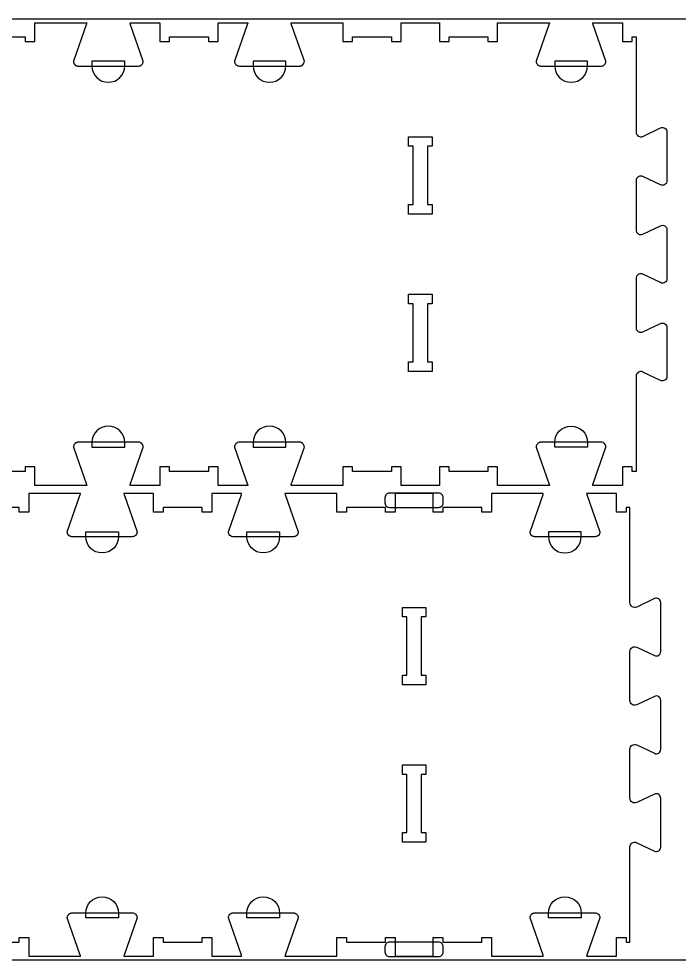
# Model space of a CAD drawing. Extents: x 0 to 4485, y 0 to 10771.
# Drawn here: x 1592 to 2448, y 5669 to 6889 of the extents above; entities that cross this region are included whole.
import ezdxf

# ---------------------------------------------------------------- set-up
doc = ezdxf.new("R2010")
doc.units = 0
for name, color, linetype in [('0_SHEET_SPRUCEPLY_2440X122', 1, 'CONTINUOUS'), ('3_ANYTOOL_CUTTHROUGH_INSID', 4, 'CONTINUOUS'), ('4_ANYTOOL_CUTTHROUGH_OUTSI', 5, 'CONTINUOUS'), ('5_ANYTOOL_HALF_MILL_9MM_IN', 3, 'CONTINUOUS')]:
    doc.layers.add(name, color=color, linetype=linetype)

msp = doc.modelspace()

# ---------------------------------------------------------------- linework, layer by layer
at = {"layer": '0_SHEET_SPRUCEPLY_2440X122'}
msp.add_lwpolyline([(2737.9, 6889.4), (2737.9, 5669.4), (297.9, 5669.4), (297.9, 6889.4)], close=True, dxfattribs=at)
at = {"layer": '3_ANYTOOL_CUTTHROUGH_INSID', "color": 4}
for points in [[(2097.2, 6736.7), (2127.5, 6736.7), (2127.5, 6724.2), (2121.5, 6724.2), (2121.5, 6648.7), (2127.5, 6648.7), (2127.5, 6636.2), (2097, 6636.2), (2097, 6648.7), (2103, 6648.7), (2103, 6724.2), (2097, 6724.2), (2097, 6736.7)], [(2127.2, 6432.2), (2097, 6432.2), (2097, 6444.7), (2103, 6444.7), (2103, 6520.2), (2097, 6520.2), (2097, 6532.7), (2127.5, 6532.7), (2127.5, 6520.2), (2121.5, 6520.2), (2121.5, 6444.7), (2127.5, 6444.7), (2127.5, 6432.2)], [(2119.5, 6126.4), (2119.5, 6114.2), (2113.5, 6114.2), (2113.5, 6038.7), (2119.5, 6038.7), (2119.5, 6026.2), (2089, 6026.2), (2089, 6038.7), (2095, 6038.7), (2095, 6114.2), (2089, 6114.2), (2089, 6126.7), (2119.5, 6126.7)], [(2089, 5822.4), (2089, 5834.7), (2095, 5834.7), (2095, 5910.2), (2089, 5910.2), (2089, 5922.7), (2119.5, 5922.7), (2119.5, 5910.2), (2113.5, 5910.2), (2113.5, 5834.7), (2119.5, 5834.7), (2119.5, 5822.2), (2089, 5822.2)]]:
    msp.add_lwpolyline(points, close=True, dxfattribs=at)
at = {"layer": '4_ANYTOOL_CUTTHROUGH_OUTSI', "color": 5}
for points in [[(1549.5, 6866.2), (1600, 6866.2), (1600, 6860.2), (1612.5, 6860.2), (1612.5, 6884.2), (1662.2, 6884.2), (1679.7, 6884.2), (1679.7, 6884.2, -0.061485), (1679.4, 6882.8), (1662.5, 6834.5), (1662.5, 6834.5), (1662.5, 6834.4), (1662.5, 6834.4, 0.198912), (1664.4, 6830), (1664.5, 6829.9), (1664.6, 6829.8), (1664.7, 6829.7), (1664.8, 6829.6), (1664.9, 6829.5), (1665.1, 6829.4), (1665.2, 6829.3), (1665.3, 6829.2), (1665.4, 6829.1), (1665.6, 6829.1), (1665.7, 6829), (1665.8, 6828.9), (1666, 6828.8), (1666.1, 6828.8), (1666.2, 6828.7), (1666.4, 6828.6), (1666.5, 6828.6), (1666.7, 6828.5), (1666.8, 6828.5), (1667, 6828.4), (1667.1, 6828.4), (1667.3, 6828.4), (1667.4, 6828.3), (1667.6, 6828.3), (1667.7, 6828.3), (1667.9, 6828.2), (1668, 6828.2), (1668.2, 6828.2), (1668.3, 6828.2), (1668.5, 6828.2), (1668.6, 6828.2), (1668.8, 6828.2), (1746.8, 6828.2, 0.414214), (1753, 6834.4), (1753, 6834.5), (1753, 6834.5), (1736.1, 6882.8), (1736.1, 6882.8, -0.061485), (1735.9, 6884.2), (1774.5, 6884.2), (1774.5, 6860.2), (1774.7, 6860.2), (1786.7, 6860.2), (1787, 6860.2), (1787, 6866.2), (1837.5, 6866.2), (1837.5, 6860.2), (1837.7, 6860.2), (1849.7, 6860.2), (1850, 6860.2), (1850, 6884.2), (1888.6, 6884.2), (1888.6, 6884.2, -0.061485), (1888.4, 6882.8), (1871.5, 6834.5), (1871.4, 6834.5), (1871.4, 6834.4), (1871.4, 6834.4, 0.414214), (1877.7, 6828.2), (1955.7, 6828.2), (1955.8, 6828.2), (1956, 6828.2), (1956.1, 6828.2), (1956.3, 6828.2), (1956.4, 6828.2), (1956.6, 6828.2), (1956.7, 6828.3), (1956.9, 6828.3), (1957, 6828.3), (1957.2, 6828.4), (1957.3, 6828.4), (1957.5, 6828.4), (1957.6, 6828.5), (1957.8, 6828.5), (1957.9, 6828.6), (1958.1, 6828.6), (1958.2, 6828.7), (1958.4, 6828.8), (1958.5, 6828.8), (1958.6, 6828.9), (1958.8, 6829), (1958.9, 6829.1), (1959, 6829.1), (1959.2, 6829.2), (1959.3, 6829.3), (1959.4, 6829.4), (1959.5, 6829.5), (1959.7, 6829.6), (1959.8, 6829.7), (1959.9, 6829.8), (1960, 6829.9), (1960.1, 6830, 0.198912), (1961.9, 6834.4), (1961.9, 6834.5), (1961.9, 6834.5), (1945, 6882.8), (1945, 6882.8, -0.061485), (1944.8, 6884.2), (1962.2, 6884.2), (2012, 6884.2), (2012, 6860.2), (2024.5, 6860.2), (2024.5, 6866.2), (2075, 6866.2), (2075, 6860.2), (2087.5, 6860.2), (2087.5, 6884.2), (2137, 6884.2), (2137, 6860.2), (2149.5, 6860.2), (2149.5, 6866.2), (2200, 6866.2), (2200, 6860.2), (2212.5, 6860.2), (2212.5, 6884.2), (2279.7, 6884.2), (2279.7, 6884.2, -0.061485), (2279.4, 6882.8), (2262.5, 6834.5), (2262.5, 6834.5), (2262.5, 6834.4), (2262.5, 6834.4, 0.198912), (2264.4, 6830), (2264.5, 6829.9), (2264.6, 6829.8), (2264.7, 6829.7), (2264.8, 6829.6), (2264.9, 6829.5), (2265.1, 6829.4), (2265.2, 6829.3), (2265.3, 6829.2), (2265.4, 6829.1), (2265.6, 6829.1), (2265.7, 6829), (2265.8, 6828.9), (2266, 6828.8), (2266.1, 6828.8), (2266.2, 6828.7), (2266.4, 6828.6), (2266.5, 6828.6), (2266.7, 6828.5), (2266.8, 6828.5), (2267, 6828.4), (2267.1, 6828.4), (2267.3, 6828.4), (2267.4, 6828.3), (2267.6, 6828.3), (2267.7, 6828.3), (2267.9, 6828.2), (2268, 6828.2), (2268.2, 6828.2), (2268.3, 6828.2), (2268.5, 6828.2), (2268.6, 6828.2), (2268.8, 6828.2), (2346.8, 6828.2, 0.414214), (2353, 6834.4), (2353, 6834.5), (2353, 6834.5), (2336.1, 6882.8), (2336.1, 6882.8, -0.061485), (2335.9, 6884.2), (2374.5, 6884.2), (2374.5, 6860.2), (2374.7, 6860.2), (2386.7, 6860.2), (2387, 6860.2), (2387, 6866.2), (2392, 6866.2), (2392, 6742.8), (2392, 6742.8, 0.551268), (2400.9, 6737.1), (2423.8, 6748, -0.551268), (2432, 6742.8), (2432, 6679.4, -0.551268), (2423.8, 6674.2), (2400.9, 6685.1, 0.551268), (2392, 6679.5), (2392, 6616.1, 0.551268), (2400.9, 6610.4), (2423.8, 6621.3, -0.551268), (2432, 6616.1), (2432, 6552.7, -0.551268), (2423.8, 6547.5), (2400.9, 6558.4, 0.551268), (2392, 6552.8), (2392, 6489.4, 0.551268), (2400.9, 6483.7), (2423.8, 6494.6, -0.551268), (2432, 6489.4), (2432, 6426, -0.551268), (2423.8, 6420.8), (2400.9, 6431.7, 0.551268), (2392, 6426.1), (2392, 6302.7), (2387, 6302.7), (2387, 6308.7), (2374.7, 6308.7), (2374.5, 6308.7), (2374.5, 6284.7), (2335.9, 6284.7), (2335.9, 6284.7, -0.061485), (2336.1, 6286.1), (2353, 6334.3), (2353, 6334.4), (2353, 6334.4), (2353, 6334.4, 0.414214), (2346.8, 6340.7), (2268.8, 6340.7), (2268.6, 6340.7), (2268.5, 6340.7), (2268.3, 6340.7), (2268.2, 6340.6), (2268, 6340.6), (2267.9, 6340.6), (2267.7, 6340.6), (2267.6, 6340.6), (2267.4, 6340.5), (2267.3, 6340.5), (2267.1, 6340.4), (2267, 6340.4), (2266.8, 6340.4), (2266.7, 6340.3), (2266.5, 6340.3), (2266.4, 6340.2), (2266.2, 6340.1), (2266.1, 6340.1), (2266, 6340), (2265.8, 6339.9), (2265.7, 6339.9), (2265.6, 6339.8), (2265.4, 6339.7), (2265.3, 6339.6), (2265.2, 6339.5), (2265.1, 6339.4), (2264.9, 6339.3), (2264.8, 6339.2), (2264.7, 6339.1), (2264.6, 6339), (2264.5, 6338.9), (2264.4, 6338.8, 0.198912), (2262.5, 6334.4), (2262.5, 6334.4), (2262.5, 6334.3), (2279.4, 6286.1), (2279.4, 6286.1, -0.061485), (2279.7, 6284.7), (2262.2, 6284.7), (2212.5, 6284.7), (2212.5, 6308.7), (2200, 6308.7), (2200, 6302.7), (2149.5, 6302.7), (2149.5, 6308.7), (2137, 6308.7), (2137, 6284.7), (2087.5, 6284.7), (2087.5, 6308.7), (2087.2, 6308.7), (2075, 6308.7), (2075, 6302.7), (2024.5, 6302.7), (2024.5, 6308.7), (2012, 6308.7), (2012, 6284.7), (1944.8, 6284.7), (1944.8, 6284.7, -0.061485), (1945, 6286.1), (1961.9, 6334.3), (1961.9, 6334.4), (1961.9, 6334.4), (1961.9, 6334.4, 0.198912), (1960.1, 6338.8), (1960, 6338.9), (1959.9, 6339), (1959.8, 6339.1), (1959.7, 6339.2), (1959.5, 6339.3), (1959.4, 6339.4), (1959.3, 6339.5), (1959.2, 6339.6), (1959, 6339.7), (1958.9, 6339.8), (1958.8, 6339.9), (1958.6, 6339.9), (1958.5, 6340), (1958.4, 6340.1), (1958.2, 6340.1), (1958.1, 6340.2), (1957.9, 6340.3), (1957.8, 6340.3), (1957.6, 6340.4), (1957.5, 6340.4), (1957.3, 6340.4), (1957.2, 6340.5), (1957, 6340.5), (1956.9, 6340.6), (1956.7, 6340.6), (1956.6, 6340.6), (1956.4, 6340.6), (1956.3, 6340.6), (1956.1, 6340.7), (1956, 6340.7), (1955.8, 6340.7), (1955.7, 6340.7), (1877.7, 6340.7, 0.414214), (1871.4, 6334.4), (1871.4, 6334.4), (1871.5, 6334.3), (1888.4, 6286.1), (1888.4, 6286.1, -0.061485), (1888.6, 6284.7), (1850, 6284.7), (1850, 6308.7), (1837.5, 6308.7), (1837.5, 6302.7), (1787, 6302.7), (1787, 6308.7), (1774.5, 6308.7), (1774.5, 6284.7), (1735.9, 6284.7), (1735.9, 6284.7, -0.061485), (1736.1, 6286.1), (1753, 6334.3), (1753, 6334.4), (1753, 6334.4), (1753, 6334.4, 0.414214), (1746.8, 6340.7), (1668.8, 6340.7), (1668.6, 6340.7), (1668.5, 6340.7), (1668.3, 6340.7), (1668.2, 6340.6), (1668, 6340.6), (1667.9, 6340.6), (1667.7, 6340.6), (1667.6, 6340.6), (1667.4, 6340.5), (1667.3, 6340.5), (1667.1, 6340.4), (1667, 6340.4), (1666.8, 6340.4), (1666.7, 6340.3), (1666.5, 6340.3), (1666.4, 6340.2), (1666.2, 6340.1), (1666.1, 6340.1), (1666, 6340), (1665.8, 6339.9), (1665.7, 6339.9), (1665.6, 6339.8), (1665.4, 6339.7), (1665.3, 6339.6), (1665.2, 6339.5), (1665.1, 6339.4), (1664.9, 6339.3), (1664.8, 6339.2), (1664.7, 6339.1), (1664.6, 6339), (1664.5, 6338.9), (1664.4, 6338.8, 0.198912), (1662.5, 6334.4), (1662.5, 6334.4), (1662.5, 6334.3), (1679.4, 6286.1), (1679.4, 6286.1, -0.061485), (1679.7, 6284.7), (1612.5, 6284.7), (1612.5, 6308.7), (1600, 6308.7), (1600, 6302.7), (1549.5, 6302.7)], [(1541.5, 5692.7), (1592, 5692.7), (1592, 5698.7), (1604.5, 5698.7), (1604.5, 5674.7), (1671.7, 5674.7), (1671.7, 5674.7, 0.061485), (1671.4, 5676.1), (1654.5, 5724.3), (1654.5, 5724.4), (1654.5, 5724.4), (1654.5, 5724.4, -0.198912), (1656.4, 5728.8), (1656.5, 5728.9), (1656.6, 5729), (1656.7, 5729.1), (1656.8, 5729.2), (1656.9, 5729.3), (1657.1, 5729.4), (1657.2, 5729.5), (1657.3, 5729.6), (1657.4, 5729.7), (1657.6, 5729.8), (1657.7, 5729.9), (1657.8, 5729.9), (1658, 5730), (1658.1, 5730.1), (1658.2, 5730.1), (1658.4, 5730.2), (1658.5, 5730.3), (1658.7, 5730.3), (1658.8, 5730.4), (1659, 5730.4), (1659.1, 5730.4), (1659.3, 5730.5), (1659.4, 5730.5), (1659.6, 5730.6), (1659.7, 5730.6), (1659.9, 5730.6), (1660, 5730.6), (1660.2, 5730.6), (1660.3, 5730.7), (1660.5, 5730.7), (1660.6, 5730.7), (1660.8, 5730.7), (1738.8, 5730.7, -0.414214), (1745, 5724.4), (1745, 5724.4), (1745, 5724.3), (1728.1, 5676.1), (1728.1, 5676.1, 0.061485), (1727.9, 5674.7), (1766.5, 5674.7), (1766.5, 5698.7), (1779, 5698.7), (1779, 5692.7), (1829.5, 5692.7), (1829.5, 5698.7), (1842, 5698.7), (1842, 5674.7), (1880.6, 5674.7), (1880.6, 5674.7, 0.061485), (1880.4, 5676.1), (1863.5, 5724.3), (1863.4, 5724.4), (1863.4, 5724.4), (1863.4, 5724.4, -0.414214), (1869.7, 5730.7), (1947.7, 5730.7), (1947.8, 5730.7), (1948, 5730.7), (1948.1, 5730.7), (1948.3, 5730.6), (1948.4, 5730.6), (1948.6, 5730.6), (1948.7, 5730.6), (1948.9, 5730.6), (1949, 5730.5), (1949.2, 5730.5), (1949.3, 5730.4), (1949.5, 5730.4), (1949.6, 5730.4), (1949.8, 5730.3), (1949.9, 5730.3), (1950.1, 5730.2), (1950.2, 5730.1), (1950.4, 5730.1), (1950.5, 5730), (1950.6, 5729.9), (1950.8, 5729.9), (1950.9, 5729.8), (1951, 5729.7), (1951.2, 5729.6), (1951.3, 5729.5), (1951.4, 5729.4), (1951.5, 5729.3), (1951.7, 5729.2), (1951.8, 5729.1), (1951.9, 5729), (1952, 5728.9), (1952.1, 5728.8, -0.198912), (1953.9, 5724.4), (1953.9, 5724.4), (1953.9, 5724.3), (1937, 5676.1), (1937, 5676.1, 0.061485), (1936.8, 5674.7), (1954.2, 5674.7), (2004, 5674.7), (2004, 5698.7), (2016.5, 5698.7), (2016.5, 5692.7), (2067, 5692.7), (2067, 5698.7), (2079.5, 5698.7), (2079.5, 5674.7), (2129, 5674.7), (2129, 5698.7), (2141.5, 5698.7), (2141.5, 5692.7), (2192, 5692.7), (2192, 5698.7), (2204.5, 5698.7), (2204.5, 5674.7), (2271.7, 5674.7), (2271.7, 5674.7, 0.061485), (2271.4, 5676.1), (2254.5, 5724.3), (2254.5, 5724.4), (2254.5, 5724.4), (2254.5, 5724.4, -0.198912), (2256.4, 5728.8), (2256.5, 5728.9), (2256.6, 5729), (2256.7, 5729.1), (2256.8, 5729.2), (2256.9, 5729.3), (2257.1, 5729.4), (2257.2, 5729.5), (2257.3, 5729.6), (2257.4, 5729.7), (2257.6, 5729.8), (2257.7, 5729.9), (2257.8, 5729.9), (2258, 5730), (2258.1, 5730.1), (2258.2, 5730.1), (2258.4, 5730.2), (2258.5, 5730.3), (2258.7, 5730.3), (2258.8, 5730.4), (2259, 5730.4), (2259.1, 5730.4), (2259.3, 5730.5), (2259.4, 5730.5), (2259.6, 5730.6), (2259.7, 5730.6), (2259.9, 5730.6), (2260, 5730.6), (2260.2, 5730.6), (2260.3, 5730.7), (2260.5, 5730.7), (2260.6, 5730.7), (2260.8, 5730.7), (2338.8, 5730.7, -0.414214), (2345, 5724.4), (2345, 5724.4), (2345, 5724.3), (2328.1, 5676.1), (2328.1, 5676.1, 0.061485), (2327.9, 5674.7), (2366.5, 5674.7), (2366.5, 5698.7), (2379, 5698.7), (2379, 5692.7), (2384, 5692.7), (2384, 5816.1), (2384, 5816.1, -0.551268), (2392.9, 5821.7), (2415.8, 5810.8, 0.551268), (2424, 5816), (2424, 5879.4, 0.551268), (2415.8, 5884.6), (2392.9, 5873.7, -0.551268), (2384, 5879.4), (2384, 5942.8, -0.551268), (2392.9, 5948.4), (2415.8, 5937.5, 0.551268), (2424, 5942.7), (2424, 6006.1, 0.551268), (2415.8, 6011.3), (2392.9, 6000.4, -0.551268), (2384, 6006.1), (2384, 6069.5, -0.551268), (2392.9, 6075.1), (2415.8, 6064.2, 0.551268), (2424, 6069.4), (2424, 6132.8, 0.551268), (2415.8, 6138), (2392.9, 6127.1, -0.551268), (2384, 6132.8), (2384, 6256.2), (2379, 6256.2), (2379, 6250.2), (2378.7, 6250.2), (2366.7, 6250.2), (2366.5, 6250.2), (2366.5, 6274.2), (2327.9, 6274.2), (2327.9, 6274.2, 0.061485), (2328.1, 6272.8), (2345, 6224.5), (2345, 6224.5), (2345, 6224.4), (2345, 6224.4, -0.414214), (2338.8, 6218.2), (2260.8, 6218.2), (2260.6, 6218.2), (2260.5, 6218.2), (2260.3, 6218.2), (2260.2, 6218.2), (2260, 6218.2), (2259.9, 6218.2), (2259.7, 6218.3), (2259.6, 6218.3), (2259.4, 6218.3), (2259.3, 6218.4), (2259.1, 6218.4), (2259, 6218.4), (2258.8, 6218.5), (2258.7, 6218.5), (2258.5, 6218.6), (2258.4, 6218.6), (2258.2, 6218.7), (2258.1, 6218.8), (2258, 6218.8), (2257.8, 6218.9), (2257.7, 6219), (2257.6, 6219.1), (2257.4, 6219.1), (2257.3, 6219.2), (2257.2, 6219.3), (2257.1, 6219.4), (2256.9, 6219.5), (2256.8, 6219.6), (2256.7, 6219.7), (2256.6, 6219.8), (2256.5, 6219.9), (2256.4, 6220, -0.198912), (2254.5, 6224.4), (2254.5, 6224.5), (2254.5, 6224.5), (2271.4, 6272.8), (2271.4, 6272.8, 0.061485), (2271.7, 6274.2), (2254.2, 6274.2), (2204.5, 6274.2), (2204.5, 6250.2), (2192, 6250.2), (2192, 6256.2), (2141.5, 6256.2), (2141.5, 6250.2), (2129, 6250.2), (2129, 6274.2), (2079.5, 6274.2), (2079.5, 6250.2), (2079.2, 6250.2), (2067, 6250.2), (2067, 6256.2), (2016.5, 6256.2), (2016.5, 6250.2), (2004, 6250.2), (2004, 6274.2), (1936.8, 6274.2), (1936.8, 6274.2, 0.061485), (1937, 6272.8), (1953.9, 6224.5), (1953.9, 6224.5), (1953.9, 6224.4), (1953.9, 6224.4, -0.198912), (1952.1, 6220), (1952, 6219.9), (1951.9, 6219.8), (1951.8, 6219.7), (1951.7, 6219.6), (1951.5, 6219.5), (1951.4, 6219.4), (1951.3, 6219.3), (1951.2, 6219.2), (1951, 6219.1), (1950.9, 6219.1), (1950.8, 6219), (1950.6, 6218.9), (1950.5, 6218.8), (1950.4, 6218.8), (1950.2, 6218.7), (1950.1, 6218.6), (1949.9, 6218.6), (1949.8, 6218.5), (1949.6, 6218.5), (1949.5, 6218.4), (1949.3, 6218.4), (1949.2, 6218.4), (1949, 6218.3), (1948.9, 6218.3), (1948.7, 6218.3), (1948.6, 6218.2), (1948.4, 6218.2), (1948.3, 6218.2), (1948.1, 6218.2), (1948, 6218.2), (1947.8, 6218.2), (1947.7, 6218.2), (1869.7, 6218.2, -0.414214), (1863.4, 6224.4), (1863.4, 6224.5), (1863.5, 6224.5), (1880.4, 6272.8), (1880.4, 6272.8, 0.061485), (1880.6, 6274.2), (1842, 6274.2), (1842, 6250.2), (1829.5, 6250.2), (1829.5, 6256.2), (1779, 6256.2), (1779, 6250.2), (1766.5, 6250.2), (1766.5, 6274.2), (1727.9, 6274.2), (1727.9, 6274.2, 0.061485), (1728.1, 6272.8), (1745, 6224.5), (1745, 6224.5), (1745, 6224.4), (1745, 6224.4, -0.414214), (1738.8, 6218.2), (1660.8, 6218.2), (1660.6, 6218.2), (1660.5, 6218.2), (1660.3, 6218.2), (1660.2, 6218.2), (1660, 6218.2), (1659.9, 6218.2), (1659.7, 6218.3), (1659.6, 6218.3), (1659.4, 6218.3), (1659.3, 6218.4), (1659.1, 6218.4), (1659, 6218.4), (1658.8, 6218.5), (1658.7, 6218.5), (1658.5, 6218.6), (1658.4, 6218.6), (1658.2, 6218.7), (1658.1, 6218.8), (1658, 6218.8), (1657.8, 6218.9), (1657.7, 6219), (1657.6, 6219.1), (1657.4, 6219.1), (1657.3, 6219.2), (1657.2, 6219.3), (1657.1, 6219.4), (1656.9, 6219.5), (1656.8, 6219.6), (1656.7, 6219.7), (1656.6, 6219.8), (1656.5, 6219.9), (1656.4, 6220, -0.198912), (1654.5, 6224.4), (1654.5, 6224.5), (1654.5, 6224.5), (1671.4, 6272.8), (1671.4, 6272.8, 0.061485), (1671.7, 6274.2), (1604.5, 6274.2), (1604.5, 6250.2), (1592, 6250.2), (1592, 6256.2), (1541.5, 6256.2)]]:
    msp.add_lwpolyline(points, format="xyb", dxfattribs=at)
at = {"layer": '5_ANYTOOL_HALF_MILL_9MM_IN'}
for points in [[(1686.5, 6828.4, 1), (1729, 6828.4), (1729, 6828.7), (1729, 6834.7), (1686.5, 6834.7), (1686.5, 6828.7), (1686.5, 6828.4)], [(1895.4, 6828.4, 1), (1937.9, 6828.4), (1937.9, 6828.7), (1937.9, 6834.7), (1895.4, 6834.7), (1895.4, 6828.7), (1895.4, 6828.4)], [(2286.5, 6828.4, 1), (2329, 6828.4), (2329, 6828.7), (2329, 6834.7), (2286.5, 6834.7), (2286.5, 6828.7), (2286.5, 6828.4)], [(1729, 6340.4, 1), (1686.5, 6340.4), (1686.5, 6340.2), (1686.5, 6334.2), (1729, 6334.2), (1729, 6340.2), (1729, 6340.4)], [(1937.9, 6340.4, 1), (1895.4, 6340.4), (1895.4, 6340.2), (1895.4, 6334.2), (1937.9, 6334.2), (1937.9, 6340.2), (1937.9, 6340.4)], [(2286.5, 6340.4, -1), (2329, 6340.4), (2329, 6340.2), (2329, 6334.2), (2286.5, 6334.2), (2286.5, 6340.2), (2286.5, 6340.4)], [(2072.4, 6274.7, 0.414214), (2066.4, 6268.7), (2066.4, 6262.2, 0.414214), (2072.4, 6256.2), (2136.1, 6256.2, 0.414214), (2142.1, 6262.2), (2142.1, 6268.7, 0.414214), (2136.1, 6274.7)], [(1721, 6218.4, -1), (1678.5, 6218.4), (1678.5, 6218.7), (1678.5, 6224.7), (1721, 6224.7), (1721, 6218.7), (1721, 6218.4)], [(1929.9, 6218.4, -1), (1887.4, 6218.4), (1887.4, 6218.7), (1887.4, 6224.7), (1929.9, 6224.7), (1929.9, 6218.7), (1929.9, 6218.4)], [(2278.5, 6218.4, 1), (2321, 6218.4), (2321, 6218.7), (2321, 6224.7), (2278.5, 6224.7), (2278.5, 6218.7), (2278.5, 6218.4)], [(1678.5, 5730.4, -1), (1721, 5730.4), (1721, 5730.2), (1721, 5724.2), (1678.5, 5724.2), (1678.5, 5730.2), (1678.5, 5730.4)], [(1887.4, 5730.4, -1), (1929.9, 5730.4), (1929.9, 5730.2), (1929.9, 5724.2), (1887.4, 5724.2), (1887.4, 5730.2), (1887.4, 5730.4)], [(2278.5, 5730.4, -1), (2321, 5730.4), (2321, 5730.2), (2321, 5724.2), (2278.5, 5724.2), (2278.5, 5730.2), (2278.5, 5730.4)], [(2072.4, 5692.7, 0.414214), (2066.4, 5686.7), (2066.4, 5680.2, 0.414214), (2072.4, 5674.2), (2136.1, 5674.2, 0.414214), (2142.1, 5680.2), (2142.1, 5686.7, 0.414214), (2136.1, 5692.7)]]:
    msp.add_lwpolyline(points, format="xyb", close=True, dxfattribs=at)

doc.saveas('drawing.dxf')
